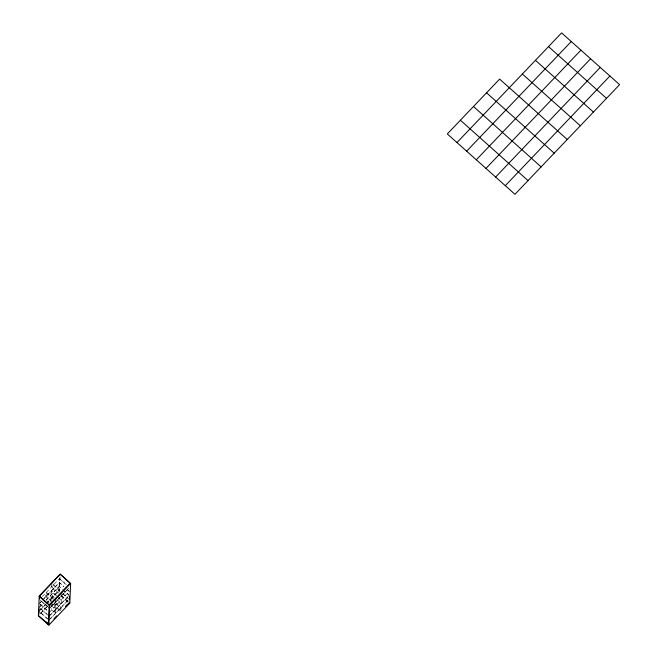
<?xml version="1.0" encoding="UTF-8"?>
<svg xmlns="http://www.w3.org/2000/svg" width="658" height="658" viewBox="0 0 658 658"><rect width="100%" height="100%" fill="white"/><g stroke="black" fill="none" stroke-linecap="round" stroke-linejoin="round"><path stroke-width="0.49" stroke-dasharray="3.29 2.47" d="M50.633 601.001L50.715 599.142M51.365 583.523L51.209 587.249L58.101 593.401M51.184 598.648L51.028 602.374L60.98 611.249M58.957 592.118L59.557 577.864M59.434 591.624L60.075 576.35M60.544 610.813L60.659 608.017L54.54 602.555M61.161 596.132L61.276 593.335M61.054 609.39L61.136 607.523L55.009 602.062M42.301 596.584L59.533 578.53L66.417 584.682M39.381 603.378L59.368 582.437L63.958 586.533M39.373 603.559L42.128 600.672M42.819 599.948L59.36 582.618L63.949 586.714M39.217 607.285L43.354 602.95M46.109 600.063L59.204 586.344L62.263 589.075M39.209 607.466L43.346 603.131M46.101 600.244L59.195 586.517L62.255 589.247M40.434 609.744L45.994 603.921M46.636 603.246L59.039 590.242M39.052 611.364L45.937 604.143M46.628 603.419L59.031 590.423M40.516 613.396L47.491 606.084M40.508 613.569L47.483 606.265M68.786 588.137L49.498 608.354L40.311 600.162M49.49 608.535L68.786 588.31M49.325 612.433L69.312 591.32L67.782 589.955M68.465 595.942L49.169 616.168L39.982 607.967M49.161 616.34L68.457 596.123M68.3 599.849L49.005 620.066L40.582 612.557M48.996 620.247L68.292 600.022M59.524 578.711L66.409 584.855M67.009 589.445L69.304 591.493M63.028 589.757L69.148 595.219M63.02 589.938L69.139 595.4M52.607 583.712L60.256 590.547M62.864 593.664L68.218 598.443M52.895 584.888L59.788 591.04M62.855 593.837L68.218 598.615M51.686 586.755L58.57 592.907M61.638 595.704L68.531 601.856M60.865 595.202L68.522 602.029M61.169 596.197L68.062 602.35M56.868 595.622L51.513 590.843L51.357 594.569L54.417 597.3M57.633 596.304L61.457 599.718L61.301 603.444L55.182 597.982M55.634 595.432L51.044 591.336L50.888 595.062L53.948 597.793M58.694 598.163L60.988 600.211L60.832 603.937L57.007 600.524M53.364 598.533L46.471 592.389L46.315 596.115L50.913 600.211M54.129 599.216L56.423 601.264L56.267 604.99L53.972 602.942M52.887 599.027L46.002 592.883L45.846 596.609L51.201 601.387M53.66 599.709L55.955 601.757L55.798 605.483L51.966 602.07M50.559 602.868L59.738 611.06M46.915 600.877L49.21 602.925M49.975 603.608L56.095 609.069L55.938 612.804L51.349 608.699M51.036 605.467L55.626 609.563L55.469 613.297L50.88 609.193M45.517 604.414L47.812 606.462M40.303 600.335L47.96 607.17M40.146 604.06L49.334 612.261M40.138 604.241L47.795 611.068M39.974 608.148L47.631 614.975M40.582 612.73L47.466 618.882"/><path stroke-width="0.99" d="M39.241 596.066L38.411 615.765L48.873 625.1L69.797 603.172L70.628 583.473L60.166 574.138L39.241 596.066L49.695 605.401L48.873 625.1M38.937 614.079L39.151 608.987M39.579 598.805L39.702 595.753M48.363 624.639L49.185 604.949L70.102 583.194L60.166 574.138M69.411 599.759L69.551 596.428M456.981 142.547L561.603 32.9L619.589 84.652L514.959 194.299L447.317 133.928L499.628 79.1L567.278 139.48M60.158 574.311L39.233 596.247L49.177 605.121L49.654 604.628M466.645 151.175L571.267 41.528M49.695 605.401L70.628 583.473M476.31 159.804L580.932 50.148M48.84 623.973L48.371 624.467L38.419 615.584M65.808 606.191L67.198 604.727M53.94 618.791L56.736 615.872M65.8 606.372L69.287 602.712L69.797 603.172M485.974 168.423L590.596 58.776M495.63 177.051L600.26 67.404M505.295 185.679L609.925 76.024M548.525 46.603L606.511 98.355M535.447 60.314L593.434 112.066M522.37 74.017L580.356 125.768M486.55 92.803L554.2 153.182M473.472 106.514L541.115 166.893M460.394 120.217L528.037 180.596M46.545 621.925L48.075 623.29"/></g></svg>
